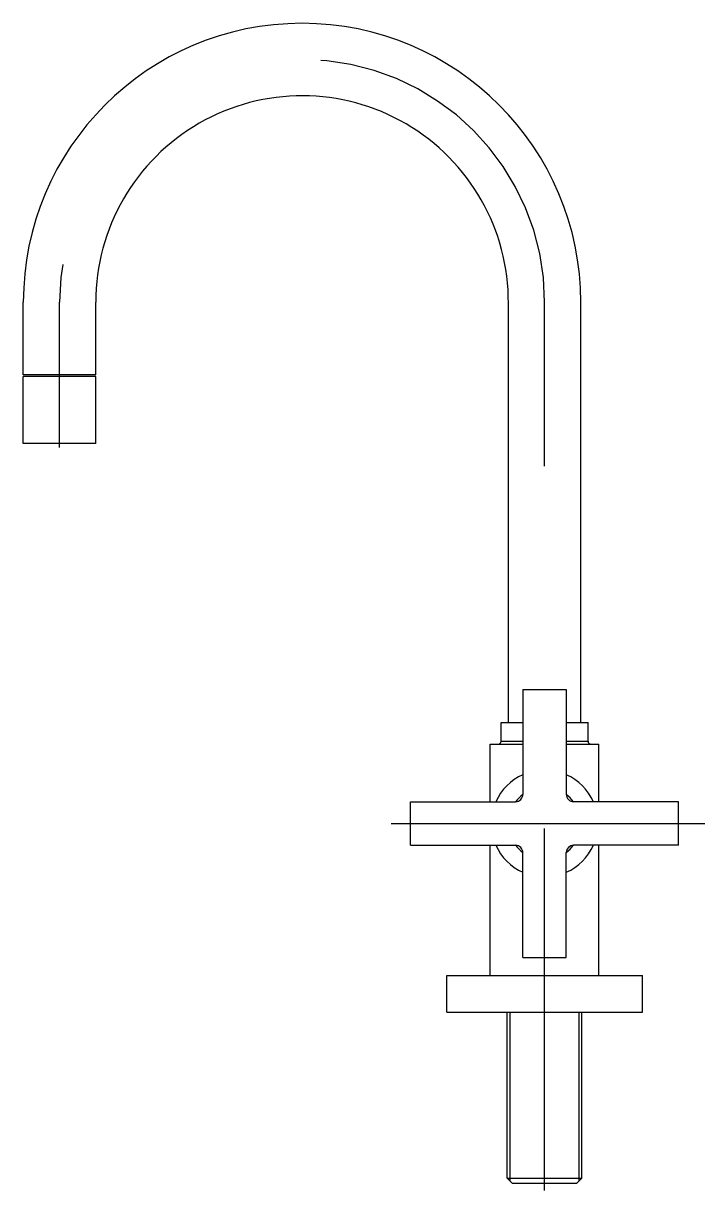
# Model space of a CAD drawing. Extents: x -801.644 to -801.456, y 0.587 to 0.909.
import ezdxf

# ---------------------------------------------------------------- set-up
doc = ezdxf.new("R2010")
doc.units = 0
doc.header["$LTSCALE"] = 0.07
doc.header["$MEASUREMENT"] = 0
doc.linetypes.add('AXES', pattern=[0.54, 0.3, -0.08, 0.08, -0.08])
doc.linetypes.add('CONTINU', pattern=[0])
doc.layers.get('0').update_dxf_attribs({"linetype": 'CONTINUOUS'})

msp = doc.modelspace()

# ---------------------------------------------------------------- linework, layer by layer
at = {"linetype": 'CONTINU'}
for points in [[(-801.49014, 0.83185, 1), (-801.64414, 0.83185)], [(-801.51014, 0.83148, 1.003205), (-801.62414, 0.83185)], [(-801.51294, 0.70985, 0.414213), (-801.51214, 0.71065)], [(-801.48814, 0.71065, 0.414213), (-801.48734, 0.70985)], [(-801.50614, 0.70142, 0.185315), (-801.51361, 0.69395)], [(-801.48666, 0.69395, 0.185315), (-801.49414, 0.70142)], [(-801.50614, 0.69595, 0.071069), (-801.50814, 0.69395)], [(-801.50814, 0.69395, 0.414621), (-801.50614, 0.69595)], [(-801.49214, 0.69395, 0.071068), (-801.49414, 0.69595)], [(-801.49414, 0.69595, 0.414621), (-801.49214, 0.69395)], [(-801.51361, 0.68195, 0.185315), (-801.50614, 0.67447)], [(-801.50814, 0.68195, 0.071068), (-801.50614, 0.67995)], [(-801.50614, 0.67995, 0.414224), (-801.50814, 0.68195)], [(-801.49414, 0.67995, 0.071069), (-801.49214, 0.68195)], [(-801.49414, 0.67447, 0.185315), (-801.48666, 0.68195)], [(-801.49214, 0.68195, 0.414213), (-801.49414, 0.67995)]]:
    msp.add_lwpolyline(points, format="xyb", dxfattribs=at)
at = {"linetype": 'AXES'}
msp.add_lwpolyline([(-801.50014, 0.83185, 1), (-801.63414, 0.83185)], format="xyb", dxfattribs=at)
at = {"linetype": 'CONTINU'}
for points in [[(-801.64414, 0.81185), (-801.64414, 0.83185)], [(-801.62414, 0.81185), (-801.62414, 0.83185)], [(-801.51014, 0.71585), (-801.51014, 0.83148)], [(-801.49014, 0.71585), (-801.49014, 0.83185)], [(-801.64214, 0.81185), (-801.64414, 0.81185)], [(-801.62414, 0.81185), (-801.64414, 0.81185)], [(-801.64414, 0.79285), (-801.64414, 0.81135)], [(-801.62414, 0.81135), (-801.64414, 0.81135)], [(-801.62414, 0.79285), (-801.62414, 0.81135)], [(-801.62414, 0.79285), (-801.64414, 0.79285)], [(-801.50614, 0.72495), (-801.49414, 0.72495)], [(-801.50614, 0.72495), (-801.50614, 0.69595)], [(-801.49414, 0.72495), (-801.49414, 0.69595)], [(-801.51214, 0.71065), (-801.51214, 0.71585)], [(-801.51214, 0.71585), (-801.50614, 0.71585)], [(-801.49414, 0.71585), (-801.48814, 0.71585)], [(-801.48814, 0.71065), (-801.48814, 0.71585)], [(-801.51514, 0.70985), (-801.50614, 0.70985)], [(-801.51514, 0.69395), (-801.51514, 0.70985)], [(-801.51214, 0.71065), (-801.50614, 0.71065)], [(-801.49414, 0.71065), (-801.48814, 0.71065)], [(-801.49414, 0.70985), (-801.48514, 0.70985)], [(-801.48514, 0.69395), (-801.48514, 0.70985)], [(-801.53714, 0.68195), (-801.53714, 0.69395)], [(-801.53714, 0.69395), (-801.50814, 0.69395)], [(-801.46314, 0.69395), (-801.49214, 0.69395)], [(-801.46314, 0.68195), (-801.46314, 0.69395)], [(-801.53714, 0.68195), (-801.50814, 0.68195)], [(-801.51514, 0.64599), (-801.51514, 0.68195)], [(-801.46314, 0.68195), (-801.49214, 0.68195)], [(-801.48514, 0.64599), (-801.48514, 0.68195)], [(-801.50614, 0.65095), (-801.50614, 0.67995)], [(-801.49414, 0.65095), (-801.49414, 0.67995)], [(-801.50614, 0.65095), (-801.49414, 0.65095)], [(-801.52714, 0.63591), (-801.52714, 0.64599)], [(-801.52714, 0.64599), (-801.47314, 0.64599)], [(-801.47314, 0.63591), (-801.47314, 0.64599)], [(-801.52714, 0.63591), (-801.47314, 0.63591)], [(-801.51046, 0.59006), (-801.51046, 0.63591)], [(-801.50969, 0.58929), (-801.50969, 0.63591)], [(-801.49059, 0.58929), (-801.49059, 0.63591)], [(-801.48981, 0.59006), (-801.48981, 0.63591)], [(-801.51046, 0.59006), (-801.50908, 0.58869)], [(-801.51046, 0.59006), (-801.48981, 0.59006)], [(-801.49119, 0.58869), (-801.48981, 0.59006)], [(-801.50908, 0.58869), (-801.49119, 0.58869)]]:
    msp.add_lwpolyline(points, dxfattribs=at)
at = {"linetype": 'AXES'}
for points in [[(-801.63414, 0.79171), (-801.63414, 0.83185)], [(-801.50014, 0.58659), (-801.50014, 0.83185)], [(-801.54256, 0.68795), (-801.45592, 0.68795)]]:
    msp.add_lwpolyline(points, dxfattribs=at)

doc.saveas('drawing.dxf')
